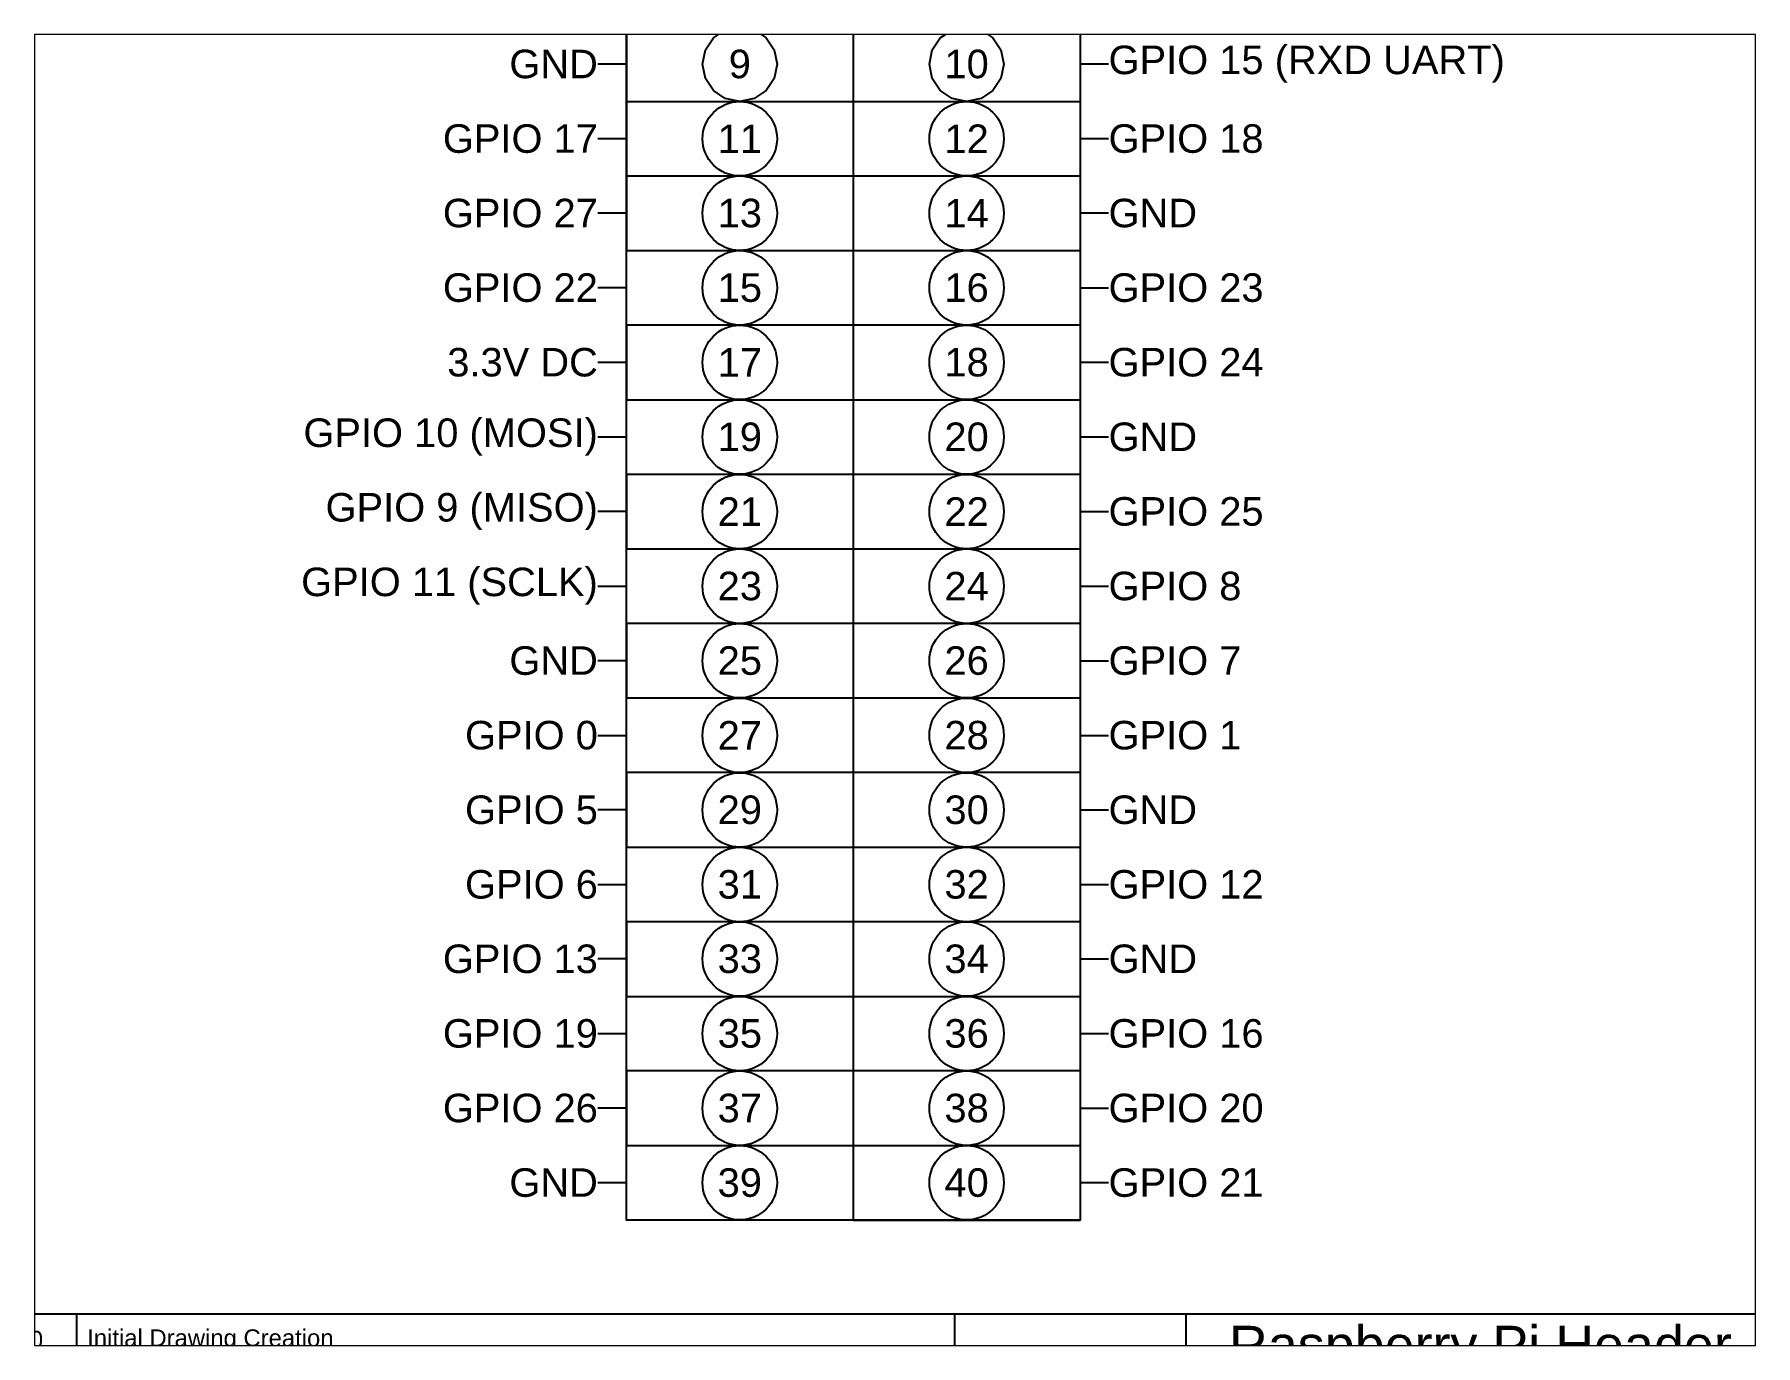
# Paper-space layout 'Layout2' of a CAD drawing. Header units: inches. Extents: x 1.05 to 9.45, y 0.8 to 7.2.
# The model-space entities are those that its viewports show. They can reach past a viewport. Long polylines and large blocks are cut down to what shows.
import ezdxf

# ---------------------------------------------------------------- set-up
doc = ezdxf.new("R2010")
doc.units = ezdxf.units.IN
doc.header["$MEASUREMENT"] = 0
doc.styles.get("Standard").update_dxf_attribs({"font": 'arial.ttf'})

msp = doc.modelspace()

# ---------------------------------------------------------------- linework, layer by layer
for p, q in [((5.707, 11.241), (5.707, 0.783)), ((4.117, 9.673), (4.117, 9.15)), ((4.117, 9.15), (7.297, 9.15)), ((4.117, 9.15), (4.117, 8.627)), ((4.117, 8.888), (3.917, 8.888)), ((7.497, 8.888), (7.297, 8.888)), ((4.117, 8.627), (7.297, 8.627)), ((4.117, 8.627), (4.117, 8.104)), ((4.117, 8.365), (3.917, 8.365)), ((7.497, 8.365), (7.297, 8.365)), ((4.117, 8.104), (7.297, 8.104)), ((4.117, 8.104), (4.117, 7.581)), ((4.117, 7.843), (3.917, 7.843)), ((7.497, 7.843), (7.297, 7.843)), ((4.117, 7.581), (7.297, 7.581)), ((7.297, 7.581), (7.297, 7.058)), ((4.117, 7.32), (3.917, 7.32)), ((7.297, 7.32), (7.497, 7.32)), ((7.297, 7.058), (4.117, 7.058)), ((4.117, 7.058), (4.117, 6.535)), ((4.117, 6.797), (3.917, 6.797)), ((7.497, 6.797), (7.297, 6.797)), ((4.117, 6.535), (7.297, 6.535)), ((7.297, 6.535), (7.297, 6.012)), ((3.917, 6.274), (4.117, 6.274)), ((7.297, 6.274), (7.497, 6.274)), ((7.297, 6.012), (4.117, 6.012)), ((4.117, 6.012), (4.117, 5.489)), ((4.117, 5.751), (3.917, 5.751)), ((7.297, 5.751), (7.497, 5.751)), ((4.117, 5.489), (7.297, 5.489)), ((7.297, 5.489), (7.297, 4.967)), ((3.917, 5.228), (4.117, 5.228)), ((7.297, 5.228), (7.497, 5.228)), ((7.297, 4.967), (4.117, 4.967)), ((4.117, 4.967), (4.117, 4.444)), ((4.117, 4.705), (3.917, 4.705)), ((7.297, 4.705), (7.497, 4.705)), ((4.117, 4.444), (7.297, 4.444)), ((7.297, 4.444), (7.297, 3.921)), ((3.917, 4.182), (4.117, 4.182)), ((7.297, 4.182), (7.497, 4.182)), ((7.297, 3.921), (4.117, 3.921)), ((4.117, 3.921), (4.117, 3.398)), ((4.117, 3.659), (3.917, 3.659)), ((7.297, 3.659), (7.497, 3.659)), ((4.117, 3.398), (7.297, 3.398)), ((7.297, 3.398), (7.297, 2.875)), ((3.917, 3.136), (4.117, 3.136)), ((7.297, 3.136), (7.497, 3.136)), ((7.297, 2.875), (4.117, 2.875)), ((4.117, 2.875), (4.117, 2.352)), ((4.117, 2.614), (3.917, 2.614)), ((7.297, 2.614), (7.497, 2.614)), ((4.117, 2.352), (7.297, 2.352)), ((7.297, 2.352), (7.297, 1.829)), ((3.917, 2.091), (4.117, 2.091)), ((7.297, 2.091), (7.497, 2.091)), ((7.297, 1.829), (4.117, 1.829)), ((4.117, 1.829), (4.117, 1.306)), ((4.117, 1.568), (3.917, 1.568)), ((7.297, 1.568), (7.497, 1.568)), ((4.117, 1.306), (7.297, 1.306)), ((4.117, 0.783), (4.117, 1.306)), ((4.117, 1.045), (3.917, 1.045)), ((7.497, 1.045), (7.297, 1.045)), ((5.707, 0.783), (7.297, 0.783)), ((-0.667, 0.127), (20.323, 0.127)), ((0.261, 0.127), (0.261, -1.136)), ((6.42, -1.136), (6.42, 0.127)), ((8.041, -1.136), (8.041, 0.127)), ((12.051, -1.136), (12.051, 0.127))]:
    msp.add_line(p, q)
msp.add_lwpolyline([(4.117, 11.241), (7.297, 11.241), (7.297, 0.783), (4.117, 0.783)], close=True)
for centre in [(4.912, 9.411), (6.502, 9.411), (4.912, 8.888), (6.502, 8.888), (4.912, 8.365), (6.502, 8.365), (4.912, 7.843), (6.502, 7.843), (4.912, 7.32), (6.502, 7.32), (4.912, 6.797), (6.502, 6.797), (4.912, 6.274), (6.502, 6.274), (4.912, 5.751), (6.502, 5.751), (4.912, 5.228), (6.502, 5.228), (4.912, 4.705), (6.502, 4.705), (4.912, 4.182), (6.502, 4.182), (4.912, 3.659), (6.502, 3.659), (4.912, 3.136), (6.502, 3.136), (4.912, 2.614), (6.502, 2.614), (4.912, 2.091), (6.502, 2.091), (4.912, 1.568), (6.502, 1.568), (4.912, 1.045), (6.502, 1.045)]:
    msp.add_circle(centre, 0.261)

# ---------------------------------------------------------------- texts
for s, width, gutter_width, insert, char_height, attachment_point in [('GND', 1.23418, 1, (3.917, 8.888), 0.2, 6), ('GPIO 15 (RXD UART)', 3.02432, 1, (7.497, 8.888), 0.2, 4), ('GPIO 17', 1.23418, 1, (3.917, 8.365), 0.2, 6), ('GPIO 18', 1.23418, 1, (7.497, 8.365), 0.2, 4), ('GPIO 27', 1.23418, 1, (3.917, 7.843), 0.2, 6), ('GND', 1.23418, 1, (7.497, 7.843), 0.2, 4), ('GPIO 22', 1.23418, 1, (3.917, 7.32), 0.2, 6), ('GPIO 23', 1.23418, 1, (7.497, 7.32), 0.2, 4), ('3.3V DC', 1.23418, 1, (3.917, 6.797), 0.2, 6), ('GPIO 24', 1.23418, 1, (7.497, 6.797), 0.2, 4), ('GPIO 10 (MOSI)', 2.35123, 1, (3.917, 6.274), 0.2, 6), ('GND', 1.23418, 1, (7.497, 6.274), 0.2, 4), ('GPIO 9 (MISO)', 2.02814, 1, (3.917, 5.751), 0.2, 6), ('GPIO 25', 1.23418, 1, (7.497, 5.751), 0.2, 4), ('GPIO 11 (SCLK)', 2.56327, 1, (3.917, 5.228), 0.2, 6), ('GPIO 8', 1.23418, 1, (7.497, 5.228), 0.2, 4), ('GND', 1.23418, 1, (3.917, 4.705), 0.2, 6), ('GPIO 7', 1.23418, 1, (7.497, 4.705), 0.2, 4), ('GPIO 0', 1.23418, 1, (3.917, 4.182), 0.2, 6), ('GPIO 1', 1.23418, 1, (7.497, 4.182), 0.2, 4), ('GPIO 5', 1.23418, 1, (3.917, 3.659), 0.2, 6), ('GND', 1.23418, 1, (7.497, 3.659), 0.2, 4), ('GPIO 6', 1.23418, 1, (3.917, 3.136), 0.2, 6), ('GPIO 12', 1.23418, 1, (7.497, 3.136), 0.2, 4), ('GPIO 13', 1.23418, 1, (3.917, 2.614), 0.2, 6), ('GND', 1.23418, 1, (7.497, 2.614), 0.2, 4), ('GPIO 19', 1.23418, 1, (3.917, 2.091), 0.2, 6), ('GPIO 16', 1.23418, 1, (7.497, 2.091), 0.2, 4), ('GPIO 26', 1.23418, 1, (3.917, 1.568), 0.2, 6), ('GPIO 20', 1.23418, 1, (7.497, 1.568), 0.2, 4), ('GND', 1.23418, 1, (3.917, 1.045), 0.2, 6), ('GPIO 21', 1.23418, 1, (7.497, 1.045), 0.2, 4), ('REV 0', 0.57457, 0.598, (-0.455, 0.006), 0.1196, 1), ('Initial Drawing Creation', 2.27753, 0.598, (0.337, 0.017), 0.11959, 1), ('Raspberry Pi Header Connections', 3.83813, 1.351, (8.341, 0.042), 0.27027, 1)]:
    msp.add_mtext_dynamic_manual_height_columns(s, width=width, gutter_width=gutter_width, heights=[0], dxfattribs=dict(insert=insert, char_height=char_height, attachment_point=attachment_point))
at = {"char_height": 0.2, "attachment_point": 5}
for s, insert in [('9', (4.912, 8.888)), ('10', (6.502, 8.888)), ('11', (4.912, 8.365)), ('12', (6.502, 8.365)), ('13', (4.912, 7.843)), ('14', (6.502, 7.843)), ('15', (4.912, 7.32)), ('16', (6.502, 7.32)), ('17', (4.912, 6.797)), ('18', (6.502, 6.797)), ('19', (4.912, 6.274)), ('20', (6.502, 6.274)), ('21', (4.912, 5.751)), ('22', (6.502, 5.751)), ('23', (4.912, 5.228)), ('24', (6.502, 5.228)), ('25', (4.912, 4.705)), ('26', (6.502, 4.705)), ('27', (4.912, 4.182)), ('28', (6.502, 4.182)), ('29', (4.912, 3.659)), ('30', (6.502, 3.659)), ('31', (4.912, 3.136)), ('32', (6.502, 3.136)), ('33', (4.912, 2.614)), ('34', (6.502, 2.614)), ('35', (4.912, 2.091)), ('36', (6.502, 2.091)), ('37', (4.912, 1.568)), ('38', (6.502, 1.568)), ('39', (4.912, 1.045)), ('40', (6.502, 1.045))]:
    msp.add_mtext(s, dxfattribs=dict(at, insert=insert))

psp = doc.layouts.new('Layout2')

# ---------------------------------------------------------------- viewports
at = {"layer": '0'}
psp.add_viewport(center=(5.25, 4), size=(8.4, 6.4), view_center_point=(6, 4.5), view_height=9.193231, dxfattribs=at)

doc.saveas('drawing.dxf')
